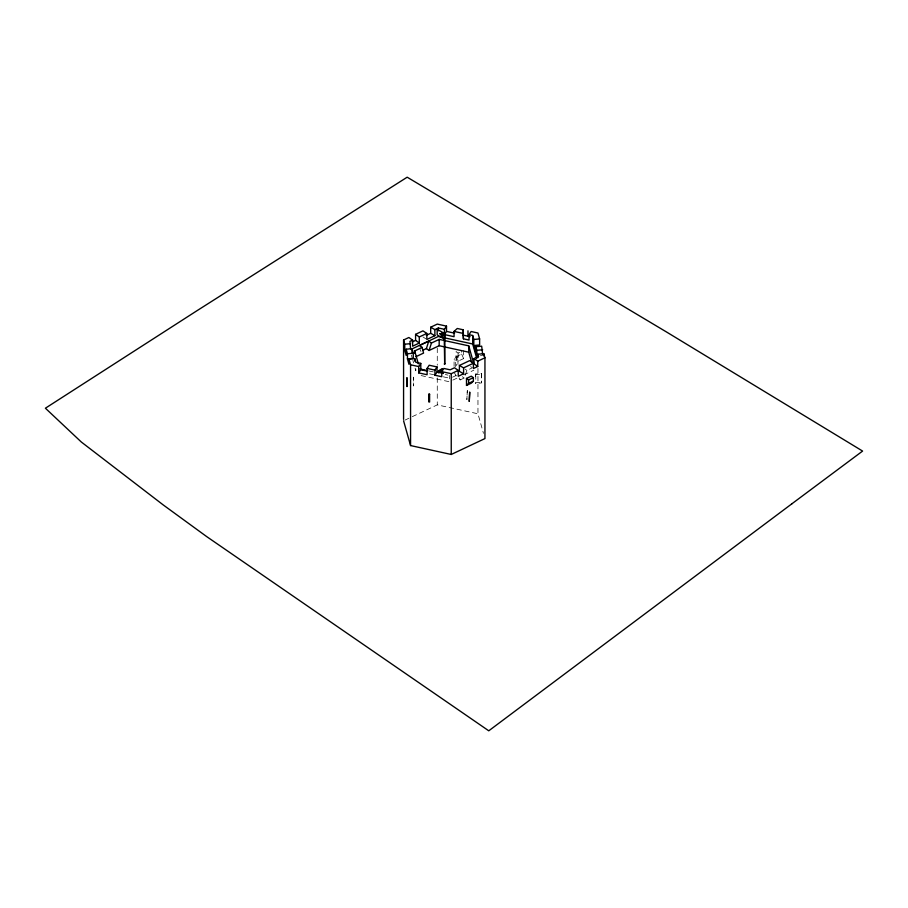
<?xml version="1.0" encoding="UTF-8"?>
<svg xmlns="http://www.w3.org/2000/svg" width="908" height="908" viewBox="0 0 908 908"><rect width="100%" height="100%" fill="white"/><g stroke="black" fill="none" stroke-linecap="round" stroke-linejoin="round"><path stroke-width="0.68" stroke-dasharray="4.54 3.41" d="M452.808 380.111L457.428 377.932L460.22 379.907L464.204 378.023L466.939 370.407L471.593 368.205M454.079 366.435L454.079 359.761L456.361 356.276L457.961 356.628L457.961 364.641M455.68 366.787L455.68 360.113L457.961 356.628M463.636 350.443L463.636 358.569L458.097 361.18L456.077 356.708L456.077 351.634L458.097 353.053L460.311 352.009M456.077 356.708L461.627 354.097L461.627 350.284M452.524 377.206L456.077 375.526M463.897 374.879L473.817 370.203M404.82 420.188L411.063 417.237M412.311 416.647L437.27 404.877L477.96 413.787L483.476 433.354M475.554 376.514L475.554 374.005L481.399 373.449L481.592 382.949L475.758 383.505L475.554 382.801L481.399 382.257L481.592 382.949M475.554 374.005L475.758 374.698L481.592 374.153M480.355 355.743L482.681 355.539M454.079 359.761L455.68 360.113M429.178 371.009L433.207 371.883M445.306 374.527L447.984 375.118M429.552 373.812L433.672 374.709M443.286 376.82L450.152 378.318M421.119 375.571L449.335 381.746L449.335 375.413M422.958 336.925L425.863 338.854M470.628 366.548L472.489 367.865M465.078 369.091L466.939 370.407M462.342 376.707L464.204 378.023M459.039 377.932L460.22 379.907M454.477 372.995L456.247 375.957M461.627 354.097L463.636 358.569M419.973 349.262L420.983 351.498M411.403 355.119L412.516 359.046M412.879 360.351L413.617 362.962M415.092 368.194L415.83 370.804L415.83 367.978M481.399 373.449L481.399 382.257M477.96 368.432L477.96 413.787M475.758 374.698L475.758 383.505M458.097 353.053L458.097 361.18M456.361 356.276L456.361 365.618M437.27 348.195L437.27 365.198M437.27 377.955L437.27 404.877M467.314 390.576L466.86 399.656L467.314 390.576M413.673 377.683L413.503 377.092L413.673 385.979L413.673 377.683"/><path stroke-width="1.36" d="M444.171 333.576L444.977 333.576L444.682 364.131L444.171 333.576L444.977 333.576M444.194 363.96L444.977 363.904M423.083 350.147L426.385 348.581L428.758 341.136L431.448 343.031L439.177 339.388L468.744 345.857L473.817 363.87M426.385 348.581L429.075 350.488L431.448 343.031M463.591 373.767L459.403 371.349L459.403 365.459L463.591 367.876L463.591 373.767L458.234 376.298L458.234 370.396L454.499 367.763L450.152 369.817L443.853 368.444L441.765 371.622L441.765 376.718L434.943 375.231L437.032 372.042L437.032 366.946L429.189 365.232L427.101 368.41L427.101 374.732L418.701 372.893L418.701 366.571L420.79 363.393L415.83 362.303L414.786 358.603L408.975 359.148L408.975 364.29L407.454 358.91L407.454 353.768L406.16 349.205L411.982 348.661L413.265 353.223L413.265 358.365L407.454 358.91M444.421 333.259L444.421 329.309L446.509 326.131L437.27 324.099L430.687 327.209L430.687 333.281L434.875 335.699L434.875 329.627L430.687 327.209M418.701 372.893L420.79 369.715L420.79 363.393M446.509 326.131L446.509 331.397L444.421 334.587L454.057 336.686L454.057 331.42L457.269 328.48L463.228 329.786L463.409 338.832L469.027 340.057L469.027 334.689L471.116 331.511L477.96 333.009L479.617 338.922L479.617 344.972L473.806 345.517L473.806 339.467L472.682 335.495L469.027 334.689M434.943 375.231L434.943 370.124L437.032 366.946M466.496 385.435L468.596 383.403L473.363 381.156L473.363 377.637L471.275 376.162L466.496 378.409L466.496 385.435L471.275 383.187L473.363 381.156M442.366 370.623L438.496 372.859L438.496 370.85L442.366 368.614M440.425 372.394L442.366 371.27L442.366 369.17L439.461 370.85L443.093 372.938M403.572 419.36L403.572 340.001L408.895 337.492L412.618 340.125L412.618 346.186L419.303 343.031L419.303 336.97L415.58 334.337L422.958 330.853L426.828 333.418L426.828 339.501L434.875 335.699M412.618 340.125L409.928 341.385L410.575 348.593M419.303 336.97L426.828 333.418M434.875 329.627L438.36 327.981L444.421 329.309M412.232 341.976L415.58 340.398L419.303 343.031M426.272 335.37L430.687 333.281M411.165 349.308L438.36 336.482L472.682 343.996L476.734 358.376M428.758 341.136L419.462 345.517L422.152 347.412L423.559 353.087L415.966 356.662M414.695 353.462L414.695 350.931L422.152 347.412M429.075 350.488L439.177 345.721L468.744 352.191L471.638 362.485M459.403 365.459L469.697 360.601L473.42 363.234L473.42 368.523L477.756 366.48L477.756 361.191L474.033 358.558L478.584 356.413L477.96 354.222L483.782 353.677L484.94 357.797L484.94 438.575L451.242 454.465L410.564 445.567L403.572 420.767M441.765 371.622L451.242 373.699L458.234 370.396M463.591 367.876L473.42 363.234M477.756 361.191L484.94 357.797M466.496 378.409L468.596 379.896L473.363 377.637M403.572 340.001L404.752 344.2L410.575 343.655M473.806 339.467L479.617 338.922M473.806 345.517L475.849 352.769L475.849 346.72L481.66 346.175L482.681 354.392M407.454 353.768L413.265 353.223M475.849 346.72L476.859 350.295L482.681 349.796M454.057 331.42L463.409 333.463M446.509 331.397L454.579 333.168M463.228 329.786L463.228 335.154L470.072 336.652M408.975 359.148L410.564 364.789L418.701 366.571M427.101 368.41L434.943 370.124M437.032 372.042L442.491 373.233M419.78 368.943L427.838 370.714M420.79 369.715L426.794 371.02M438.496 370.85L443.093 373.494M477.756 366.48L474.033 363.847L474.033 358.558M414.695 350.931L418.327 363.802M463.228 335.154L463.409 338.832M483.782 353.677L483.782 355.97M477.96 354.222L477.96 357.673M476.859 350.295L476.859 356.038M472.682 335.495L472.682 343.996M468.744 345.857L468.744 352.191M468.596 379.896L468.596 383.403M467.972 330.818L467.972 336.198M451.242 373.699L451.242 454.465M439.177 339.388L439.177 345.721M438.36 327.981L438.36 330.818M415.58 334.337L415.58 340.398M414.786 358.603L414.786 361.18M411.982 348.661L411.982 352.361M410.564 364.789L410.564 445.567M406.16 349.205L406.16 355.369L404.752 350.375L404.752 344.2M439.96 333.701L440.573 334.269L439.96 333.701M791.878 503.804L488.765 730.804L206.661 536.583L163.361 505.03L81.334 442.026L45.4 408.214L196.843 310.797L407.181 177.196L666.778 332.146L862.6 451.072L791.878 503.804M469.72 392.267L469.254 401.347L469.72 392.267M429.598 394.197L428.701 394.004L428.701 401.869L429.598 402.062L429.598 394.197M444.579 333.576L437.179 329.298L437.179 334.916L444.579 339.183L444.579 333.576M407.045 378.296L406.886 377.717L407.045 386.604L407.045 378.296M442.605 334.303A1.476 0.851 60 0 0 441.095 333.497A1.192 0.692 60 0 1 442.207 334.292A1.192 0.692 60 0 1 442.207 335.585A1.192 0.692 60 0 1 441.095 335.109A1.476 0.851 60 0 0 442.605 336.028A1.476 0.851 60 0 0 442.605 334.303"/></g></svg>
